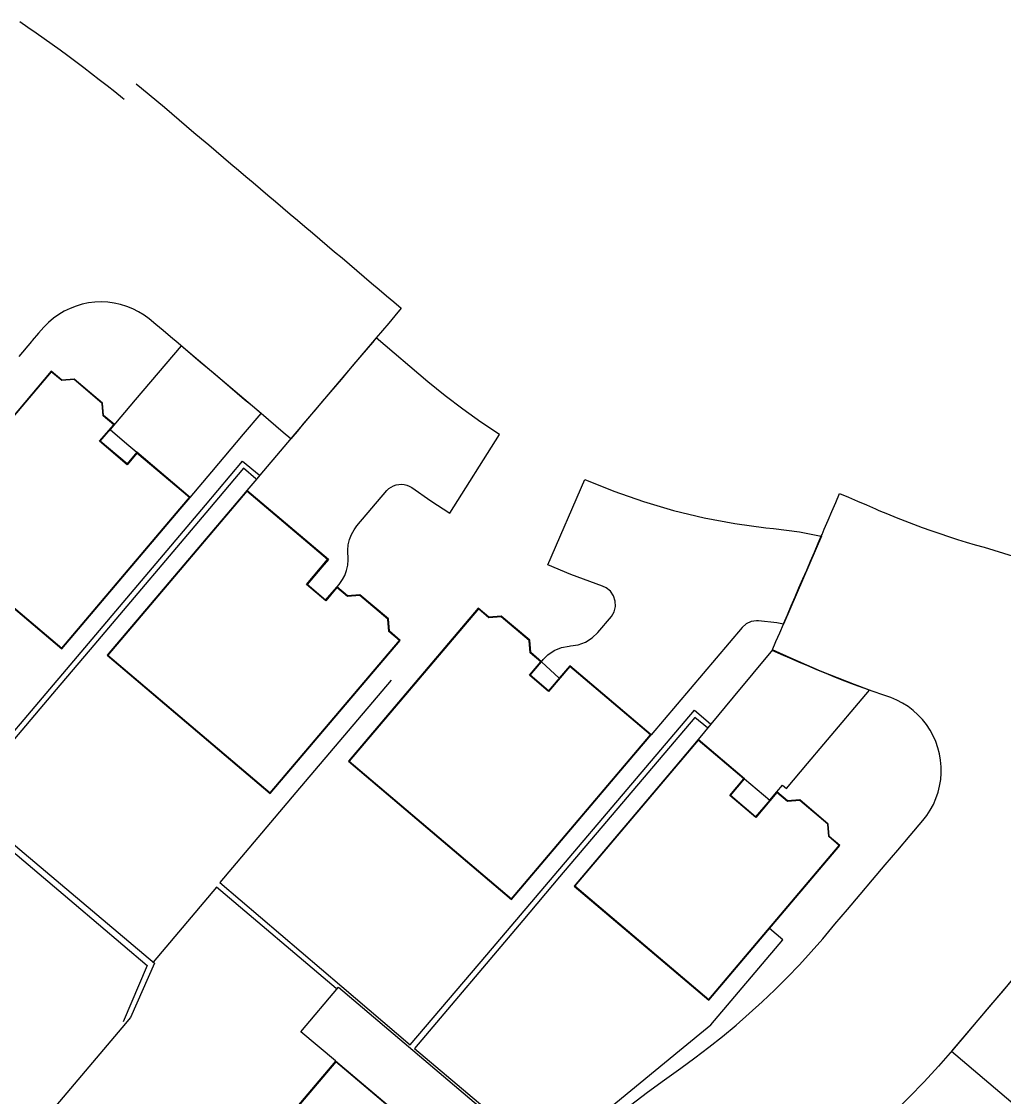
# Model space of a CAD drawing. Header units: metres. Extents: x 331488 to 331864, y 366379 to 366749.
# Drawn here: x 331736.8 to 331787.4, y 366646.9 to 366702.3 of the extents above; entities that cross this region are included whole.
import ezdxf

# ---------------------------------------------------------------- set-up
doc = ezdxf.new("R2010")
doc.units = ezdxf.units.M
for name, color, linetype, true_color in [('3D_LINES', 132, 'Continuous', 0x00cccc), ('PLOTS EXTERNAL LEVEL', 3, 'Continuous', 0x00ff00), ('PLOTS FFL', 1, 'Continuous', 0xff0000)]:
    doc.layers.add(name, color=color, linetype=linetype, true_color=true_color)

msp = doc.modelspace()

# ---------------------------------------------------------------- linework, layer by layer
at = {"layer": '3D_LINES'}
for points in [[(331736.691, 366702.275, 26.822), (331737.109, 366701.989, 26.833), (331737.526, 366701.701, 26.844), (331737.94, 366701.409, 26.855), (331738.352, 366701.115, 26.866), (331738.763, 366700.818, 26.877), (331739.171, 366700.519, 26.888), (331739.578, 366700.217, 26.9), (331739.982, 366699.912, 26.911), (331740.385, 366699.605, 26.923), (331740.786, 366699.295, 26.935), (331741.185, 366698.983, 26.947), (331741.581, 366698.668, 26.958), (331741.976, 366698.351, 26.97), (331742.058, 366698.284, 26.973)], [(331742.689, 366699.06, 26.998), (331742.959, 366698.839, 26.989), (331743.355, 366698.513, 26.977), (331743.748, 366698.184, 26.964), (331744.136, 366697.856, 26.952), (331744.517, 366697.533, 26.939), (331744.898, 366697.21, 26.927), (331745.28, 366696.886, 26.914), (331745.661, 366696.563, 26.902), (331746.043, 366696.24, 26.889), (331746.424, 366695.917, 26.877), (331746.805, 366695.593, 26.864), (331747.187, 366695.27, 26.852), (331747.568, 366694.947, 26.839), (331747.95, 366694.623, 26.827), (331748.331, 366694.3, 26.814), (331748.713, 366693.977, 26.802), (331749.094, 366693.654, 26.789), (331749.475, 366693.33, 26.777), (331749.857, 366693.007, 26.764), (331750.238, 366692.684, 26.752), (331750.62, 366692.36, 26.739), (331751.001, 366692.037, 26.727), (331751.382, 366691.714, 26.714), (331751.764, 366691.39, 26.702), (331752.145, 366691.067, 26.69), (331752.527, 366690.744, 26.677), (331752.908, 366690.421, 26.665), (331753.29, 366690.097, 26.652), (331753.671, 366689.774, 26.64), (331754.052, 366689.451, 26.627), (331754.434, 366689.127, 26.615), (331754.815, 366688.804, 26.602), (331755.202, 366688.476, 26.602), (331755.583, 366688.153, 26.602), (331755.965, 366687.83, 26.602), (331756.346, 366687.507, 26.602), (331756.018, 366687.12, 26.602), (331755.695, 366686.739, 26.602), (331755.372, 366686.357, 26.602), (331755.049, 366685.976, 26.602), (331754.857, 366685.75, 26.612), (331754.534, 366685.368, 26.629), (331754.211, 366684.987, 26.645), (331753.888, 366684.605, 26.662), (331753.564, 366684.224, 26.679), (331753.241, 366683.842, 26.695), (331752.918, 366683.461, 26.712), (331752.595, 366683.079, 26.729), (331752.271, 366682.698, 26.746), (331751.948, 366682.317, 26.762), (331751.62, 366681.93, 26.762), (331751.297, 366681.548, 26.762), (331750.974, 366681.167, 26.762), (331750.651, 366680.785, 26.762), (331750.264, 366681.113, 26.762), (331749.882, 366681.436, 26.762), (331749.501, 366681.76, 26.762), (331749.119, 366682.083, 26.762), (331749.037, 366682.153, 26.765), (331748.656, 366682.476, 26.777), (331748.274, 366682.799, 26.79), (331747.893, 366683.122, 26.802), (331747.512, 366683.446, 26.815), (331747.13, 366683.769, 26.827), (331746.749, 366684.092, 26.84), (331746.367, 366684.416, 26.852), (331745.986, 366684.739, 26.865), (331745.604, 366685.062, 26.877), (331745.223, 366685.386, 26.89), (331744.842, 366685.709, 26.902), (331744.46, 366686.032, 26.915), (331744.079, 366686.355, 26.927), (331743.697, 366686.679, 26.94), (331743.361, 366686.961, 26.952), (331743.092, 366687.158, 26.966), (331742.808, 366687.331, 26.981), (331742.511, 366687.48, 26.997), (331742.202, 366687.604, 27.014), (331741.884, 366687.702, 27.032), (331741.558, 366687.772, 27.051), (331741.228, 366687.816, 27.07), (331740.896, 366687.832, 27.09), (331740.563, 366687.82, 27.111), (331740.233, 366687.781, 27.132), (331739.907, 366687.714, 27.152), (331739.588, 366687.62, 27.173), (331739.277, 366687.5, 27.194), (331738.978, 366687.355, 27.214), (331738.692, 366687.185, 27.234), (331738.42, 366686.992, 27.253), (331738.166, 366686.777, 27.272), (331737.931, 366686.541, 27.289), (331737.655, 366686.222, 27.306), (331737.331, 366685.841, 27.323), (331737.335, 366685.845, 27.323), (331737.29, 366685.792, 27.325), (331736.645, 366685.029, 27.359)], [(331757.71, 366683.723, 26.7), (331755.046, 366685.98, 26.602), (331749.061, 366678.917, 27.027), (331748.898, 366678.725, 27.039), (331748.387, 366678.122, 27.075), (331752.586, 366674.564, 27.075), (331752.251, 366674.17, 27.15), (331751.495, 366673.277, 27.15), (331752.446, 366672.471, 27.15), (331753.137, 366673.286, 27.15), (331753.317, 366673.534, 27.138), (331753.429, 366673.745, 27.128), (331753.527, 366674.006, 27.117), (331753.588, 366674.279, 27.105), (331753.611, 366674.557, 27.094), (331753.588, 366675.049, 27.074), (331753.612, 366675.327, 27.063), (331753.675, 366675.598, 27.052), (331753.775, 366675.859, 27.04), (331753.91, 366676.103, 27.029), (331754.061, 366676.306, 27.019), (331755.603, 366678.124, 26.923), (331755.705, 366678.219, 26.917), (331755.82, 366678.299, 26.911), (331755.944, 366678.362, 26.906), (331756.076, 366678.407, 26.9), (331756.213, 366678.434, 26.904), (331756.352, 366678.441, 26.909), (331756.491, 366678.429, 26.913), (331756.627, 366678.397, 26.917), (331756.757, 366678.347, 26.922), (331756.879, 366678.28, 26.926), (331757.873, 366677.587, 26.964), (331758.847, 366676.952, 27), (331761.406, 366681.013, 26.8), (331760.439, 366681.646, 26.775), (331759.51, 366682.303, 26.75), (331758.604, 366682.992, 26.725), (331757.71, 366683.723, 26.7)], [(331749.123, 366682.086, 26.762), (331745.004, 366685.578, 26.897), (331744.612, 366685.115, 26.937), (331742.639, 366682.786, 27.081), (331741.344, 366681.258, 27.195), (331742.209, 366680.524, 27.213), (331742.724, 366680.088, 27.225), (331745.364, 366677.851, 27.225), (331745.463, 366677.767, 27.15), (331746.576, 366679.08, 27.136), (331748.216, 366681.016, 26.942), (331749.123, 366682.086, 26.762)], [(331735.374, 366680.834, 27.15), (331734.73, 366681.352, 27.15), (331730.716, 366676.627, 27.15), (331728.878, 366674.465, 27.15), (331726.537, 366671.71, 27.46), (331726.853, 366667.962, 27.77), (331733.485, 366662.291, 27.77), (331739.655, 366669.575, 27.15), (331746.259, 366677.371, 27.15), (331748.171, 366679.628, 27.061), (331749.029, 366678.929, 27.027)], [(331748.855, 366678.728, 27.039), (331748.222, 366679.269, 27.039), (331746.466, 366677.195, 27), (331740.498, 366670.15, 27), (331738.564, 366667.867, 27), (331733.706, 366662.131, 27.77), (331743.623, 366653.781, 27.77), (331742.398, 366650.974, 28.1), (331741.945, 366650.438, 28.1), (331737.413, 366645.091, 28.48), (331732.702, 366649.083, 28.45), (331730.53, 366650.923, 28.45), (331727.084, 366653.843, 28.45), (331721.075, 366659.054, 28.45)], [(331776.037, 366671.239, 26.57), (331776.032, 366671.24, 26.57), (331775.701, 366671.3, 26.579), (331774.745, 366671.409, 26.603), (331774.644, 366671.413, 26.606), (331774.365, 366671.368, 26.613), (331774.111, 366671.247, 26.62), (331773.9, 366671.059, 26.637), (331769.224, 366665.541, 27.075), (331765.025, 366669.099, 27.075), (331764.48, 366668.455, 27.04), (331763.565, 366669.304, 26.989), (331763.654, 366669.409, 26.983), (331763.898, 366669.651, 26.969), (331764.228, 366669.875, 26.952), (331764.597, 366670.029, 26.936), (331764.989, 366670.107, 26.919), (331765.068, 366670.113, 26.916), (331765.462, 366670.175, 26.899), (331765.837, 366670.315, 26.883), (331766.176, 366670.526, 26.866), (331766.467, 366670.8, 26.85), (331767.168, 366671.628, 26.805), (331767.311, 366671.871, 26.793), (331767.381, 366672.145, 26.782), (331767.371, 366672.427, 26.77), (331767.282, 366672.695, 26.779), (331767.123, 366672.928, 26.788), (331766.904, 366673.106, 26.797), (331766.709, 366673.198, 26.804), (331765.085, 366673.794, 26.859), (331763.893, 366674.287, 26.9), (331765.804, 366678.69, 26.7), (331767.301, 366678.084, 26.65), (331768.826, 366677.553, 26.6), (331770.375, 366677.098, 26.56), (331771.945, 366676.72, 26.521), (331773.532, 366676.421, 26.481), (331775.132, 366676.2, 26.442), (331775.529, 366676.158, 26.432), (331776.855, 366675.984, 26.399), (331777.983, 366675.773, 26.371), (331777.988, 366675.772, 26.371), (331776.037, 366671.239, 26.371)], [(331768.156, 366646.455, 27.492), (331769.026, 366647.125, 27.452), (331769.91, 366647.775, 27.412), (331770.746, 366648.365, 27.372), (331771.475, 366648.896, 27.332), (331772.193, 366649.442, 27.292), (331772.898, 366650.005, 27.252), (331773.591, 366650.583, 27.202), (331774.271, 366651.176, 27.152), (331774.937, 366651.784, 27.102), (331775.59, 366652.407, 27.052), (331776.228, 366653.044, 27.002), (331776.853, 366653.695, 26.952), (331777.462, 366654.36, 26.902), (331778.057, 366655.038, 26.852), (331778.687, 366655.781, 26.802), (331779.334, 366656.544, 26.752), (331779.98, 366657.307, 26.702), (331780.627, 366658.07, 26.652), (331781.273, 366658.833, 26.602), (331781.92, 366659.596, 26.552), (331782.566, 366660.358, 26.502), (331783.213, 366661.121, 26.452), (331783.214, 366661.123, 26.452), (331783.419, 366661.386, 26.427), (331783.601, 366661.664, 26.404), (331783.76, 366661.957, 26.382), (331783.893, 366662.262, 26.362), (331784.001, 366662.577, 26.343), (331784.082, 366662.9, 26.326), (331784.136, 366663.228, 26.311), (331784.162, 366663.56, 26.298), (331784.161, 366663.893, 26.287), (331784.132, 366664.224, 26.278), (331784.075, 366664.552, 26.272), (331783.991, 366664.874, 26.268), (331783.881, 366665.188, 26.266), (331783.745, 366665.492, 26.266), (331783.585, 366665.784, 26.269), (331783.4, 366666.061, 26.274), (331783.193, 366666.321, 26.282), (331782.965, 366666.564, 26.291), (331782.718, 366666.787, 26.303), (331782.453, 366666.988, 26.317), (331782.173, 366667.167, 26.332), (331781.878, 366667.322, 26.35), (331781.571, 366667.451, 26.37), (331781.153, 366667.595, 26.39), (331780.663, 366667.765, 26.411), (331780.174, 366667.94, 26.431), (331779.687, 366668.12, 26.452), (331779.201, 366668.305, 26.472), (331778.717, 366668.494, 26.492), (331778.236, 366668.688, 26.511), (331777.756, 366668.886, 26.531), (331777.289, 366669.084, 26.55), (331776.83, 366669.282, 26.569), (331776.371, 366669.48, 26.589), (331775.911, 366669.677, 26.608), (331775.446, 366669.878, 26.628), (331775.643, 366670.337, 26.608), (331775.841, 366670.797, 26.589), (331776.032, 366671.24, 26.57), (331776.039, 366671.256, 26.57), (331776.239, 366671.721, 26.55), (331776.44, 366672.188, 26.529), (331776.638, 366672.647, 26.509), (331776.835, 366673.107, 26.489), (331777.033, 366673.566, 26.469), (331777.231, 366674.025, 26.448), (331777.429, 366674.484, 26.428), (331777.626, 366674.944, 26.408), (331777.824, 366675.403, 26.387), (331777.983, 366675.773, 26.371), (331778.022, 366675.862, 26.367), (331778.135, 366676.127, 26.356), (331778.333, 366676.586, 26.356), (331778.531, 366677.045, 26.355), (331778.729, 366677.504, 26.355), (331778.929, 366677.97, 26.355), (331779.388, 366677.772, 26.355), (331779.847, 366677.575, 26.355), (331780.307, 366677.377, 26.355), (331780.772, 366677.177, 26.355), (331780.955, 366677.098, 26.347), (331781.397, 366676.913, 26.328), (331781.84, 366676.733, 26.308), (331782.286, 366676.558, 26.288), (331782.733, 366676.387, 26.268), (331783.182, 366676.221, 26.248), (331783.633, 366676.06, 26.228), (331784.085, 366675.903, 26.207), (331784.539, 366675.752, 26.186), (331784.995, 366675.605, 26.165), (331785.452, 366675.463, 26.144), (331785.91, 366675.326, 26.122), (331786.371, 366675.194, 26.1), (331786.872, 366675.05, 26.079), (331787.371, 366674.901, 26.057), (331787.869, 366674.747, 26.036)], [(331726.27, 366671.601, 27.936), (331726.635, 366667.733, 28.181), (331728.985, 366665.744, 28.375), (331737.115, 366658.864, 28.375), (331739.492, 366656.852, 28.45), (331743.257, 366653.665, 27.93), (331742.019, 366650.751, 28.1)], [(331780.475, 366667.837, 26.419), (331779.69, 366668.124, 26.451), (331777.945, 366668.813, 26.523), (331776.381, 366669.494, 26.588), (331775.467, 366669.915, 26.626), (331773.441, 366667.472, 26.827), (331772.295, 366666.089, 26.924), (331771.637, 366665.296, 26.925), (331774.033, 366663.265, 26.925), (331775.328, 366662.168, 27), (331775.335, 366662.177, 27), (331775.692, 366662.597, 26.85), (331775.983, 366662.941, 26.829), (331776.183, 366662.771, 26.825), (331777.279, 366664.065, 26.746), (331778.117, 366665.054, 26.666), (331780.475, 366667.837, 26.419)], [(331755.815, 366668.348, 27), (331750.919, 366662.57, 27), (331746.989, 366657.932, 27.24), (331753.273, 366652.575, 27.62), (331756.807, 366649.563, 27.62), (331760.748, 366654.206, 27), (331771.443, 366666.808, 27), (331772.28, 366666.097, 26.925)], [(331772.113, 366665.897, 26.925), (331771.473, 366666.438, 26.85), (331764.503, 366658.216, 26.85), (331762.598, 366655.97, 26.85), (331757.021, 366649.39, 27.62), (331761.979, 366645.208, 27.73), (331766.141, 366645.554, 27.54), (331770.677, 366649.272, 26.85), (331772.293, 366650.597, 26.85), (331776.009, 366654.982, 26.85), (331775.322, 366655.564, 26.85)], [(331752.988, 366652.475, 27.85), (331746.827, 366657.695, 27.24), (331743.558, 366653.836, 27.77)], [(331787.995, 366653.137, 26.482), (331787.348, 366652.374, 26.532), (331786.702, 366651.611, 26.582), (331786.055, 366650.848, 26.632), (331785.409, 366650.085, 26.682), (331784.745, 366649.303, 26.732), (331784.021, 366648.478, 26.782), (331783.279, 366647.669, 26.832), (331782.519, 366646.876, 26.882), (331781.742, 366646.101, 26.932)], [(331787.984, 366653.132, 26.482), (331784.692, 366649.249, 26.735), (331788.883, 366645.687, 26.425), (331790.772, 366647.91, 26.425), (331790.966, 366648.138, 26.5), (331791.943, 366649.287, 26.5), (331792.184, 366649.572, 26.433), (331791.988, 366649.738, 26.449), (331791.882, 366649.828, 26.462), (331791.652, 366650.023, 26.475), (331788.955, 366652.309, 26.452), (331787.984, 366653.132, 26.482)], [(331761.905, 366645.082, 27.85), (331764.29, 366643.062, 27.679), (331763.534, 366642.311, 27.723), (331762.794, 366641.544, 27.768), (331762.197, 366640.903, 27.805), (331760.598, 366642.265, 28), (331760.593, 366642.269, 28), (331752.963, 366648.737, 28), (331752.958, 366648.731, 28), (331752.949, 366648.739, 28), (331751.168, 366650.248, 28), (331753.108, 366652.537, 27.85), (331761.905, 366645.082, 27.85)]]:
    msp.add_polyline3d(points, dxfattribs=at)
at = {"layer": 'PLOTS EXTERNAL LEVEL'}
for points in [[(331744.954, 366677.165, 27.15), (331745.463, 366677.767, 27.15), (331745.364, 366677.851, 27.225), (331742.725, 366680.087, 27.225), (331742.215, 366679.486, 27.3), (331740.834, 366680.656, 27.3), (331741.561, 366681.514, 27.15), (331741.01, 366681.981, 27.15), (331740.957, 366682.616, 27.15), (331739.494, 366683.856, 27.15), (331738.859, 366683.804, 27.15), (331738.307, 366684.272, 27.15), (331735.572, 366681.044, 27.15), (331735.387, 366680.825, 27.15), (331731.477, 366676.211, 27.15), (331738.851, 366669.963, 27.15), (331744.954, 366677.165, 27.15)], [(331756.282, 366670.4, 27), (331755.73, 366670.868, 27), (331755.677, 366671.503, 27), (331754.214, 366672.743, 27), (331753.579, 366672.69, 27), (331753.028, 366673.157, 27.15), (331752.446, 366672.471, 27.15), (331751.495, 366673.277, 27.15), (331752.586, 366674.564, 27.075), (331748.387, 366678.122, 27.075), (331748.31, 366678.031, 27), (331741.194, 366669.632, 27), (331749.597, 366662.511, 27), (331756.282, 366670.4, 27)], [(331769.224, 366665.541, 27.075), (331765.025, 366669.099, 27.075), (331765.025, 366669.099, 27.075), (331764.596, 366668.592, 27.15), (331763.934, 366667.811, 27.15), (331762.983, 366668.617, 27.15), (331763.565, 366669.304, 27.15), (331763.014, 366669.771, 27), (331762.961, 366670.406, 27), (331761.498, 366671.646, 27), (331760.863, 366671.594, 27), (331760.311, 366672.061, 27), (331753.626, 366664.172, 27), (331762.03, 366657.052, 27), (331768.038, 366664.142, 27), (331769.224, 366665.541, 27.075), (331769.224, 366665.541, 27.075)], [(331778.945, 366659.84, 26.85), (331778.393, 366660.308, 26.85), (331778.341, 366660.943, 26.85), (331776.878, 366662.182, 26.85), (331776.244, 366662.13, 26.85), (331775.692, 366662.597, 26.85), (331775.335, 366662.177, 27), (331774.601, 366661.31, 27), (331773.305, 366662.407, 27), (331774.033, 366663.266, 26.925), (331771.637, 366665.296, 26.925), (331770.447, 366663.891, 26.85), (331765.244, 366657.75, 26.85), (331772.188, 366651.866, 26.85), (331778.945, 366659.84, 26.85)], [(331760.593, 366642.269, 28), (331752.963, 366648.737, 28), (331745.911, 366640.418, 28), (331745.837, 366640.331, 28), (331753.467, 366633.863, 28.15), (331753.711, 366634.151, 28.15), (331754.539, 366635.128, 28.15), (331760.382, 366642.02, 28.15), (331760.593, 366642.269, 28)]]:
    msp.add_polyline3d(points, dxfattribs=at)
at = {"layer": 'PLOTS FFL'}
for points in [[(331744.935, 366677.182, 27.3), (331745.428, 366677.764, 27.3), (331742.727, 366680.052, 27.3), (331742.218, 366679.451, 27.3), (331740.799, 366680.654, 27.3), (331741.526, 366681.511, 27.3), (331740.986, 366681.969, 27.3), (331740.933, 366682.604, 27.3), (331739.486, 366683.83, 27.3), (331738.851, 366683.778, 27.3), (331738.31, 366684.236, 27.3), (331731.512, 366676.214, 27.3), (331738.848, 366669.998, 27.3), (331744.935, 366677.182, 27.3)], [(331756.247, 366670.397, 27.15), (331755.706, 366670.856, 27.15), (331755.653, 366671.49, 27.15), (331754.206, 366672.717, 27.15), (331753.571, 366672.664, 27.15), (331753.031, 366673.122, 27.15), (331752.449, 366672.435, 27.15), (331751.46, 366673.274, 27.15), (331752.55, 366674.561, 27.15), (331748.39, 366678.087, 27.15), (331741.229, 366669.635, 27.15), (331749.595, 366662.547, 27.15), (331756.247, 366670.397, 27.15)], [(331769.189, 366665.538, 27.15), (331765.028, 366669.064, 27.15), (331763.937, 366667.776, 27.15), (331762.948, 366668.615, 27.15), (331763.53, 366669.301, 27.15), (331762.99, 366669.759, 27.15), (331762.937, 366670.394, 27.15), (331761.49, 366671.62, 27.15), (331760.855, 366671.568, 27.15), (331760.314, 366672.026, 27.15), (331753.662, 366664.175, 27.15), (331762.027, 366657.087, 27.15), (331769.189, 366665.538, 27.15)], [(331778.91, 366659.837, 27), (331778.369, 366660.296, 27), (331778.317, 366660.931, 27), (331776.87, 366662.156, 27), (331776.235, 366662.104, 27), (331775.694, 366662.562, 27), (331774.604, 366661.275, 27), (331773.27, 366662.404, 27), (331773.998, 366663.263, 27), (331771.64, 366665.26, 27), (331765.279, 366657.753, 27), (331772.185, 366651.901, 27), (331778.91, 366659.837, 27)], [(331760.558, 366642.266, 28.15), (331752.966, 366648.702, 28.15), (331745.872, 366640.334, 28.15), (331753.464, 366633.898, 28.15), (331760.558, 366642.266, 28.15)]]:
    msp.add_polyline3d(points, dxfattribs=at)

doc.saveas('drawing.dxf')
